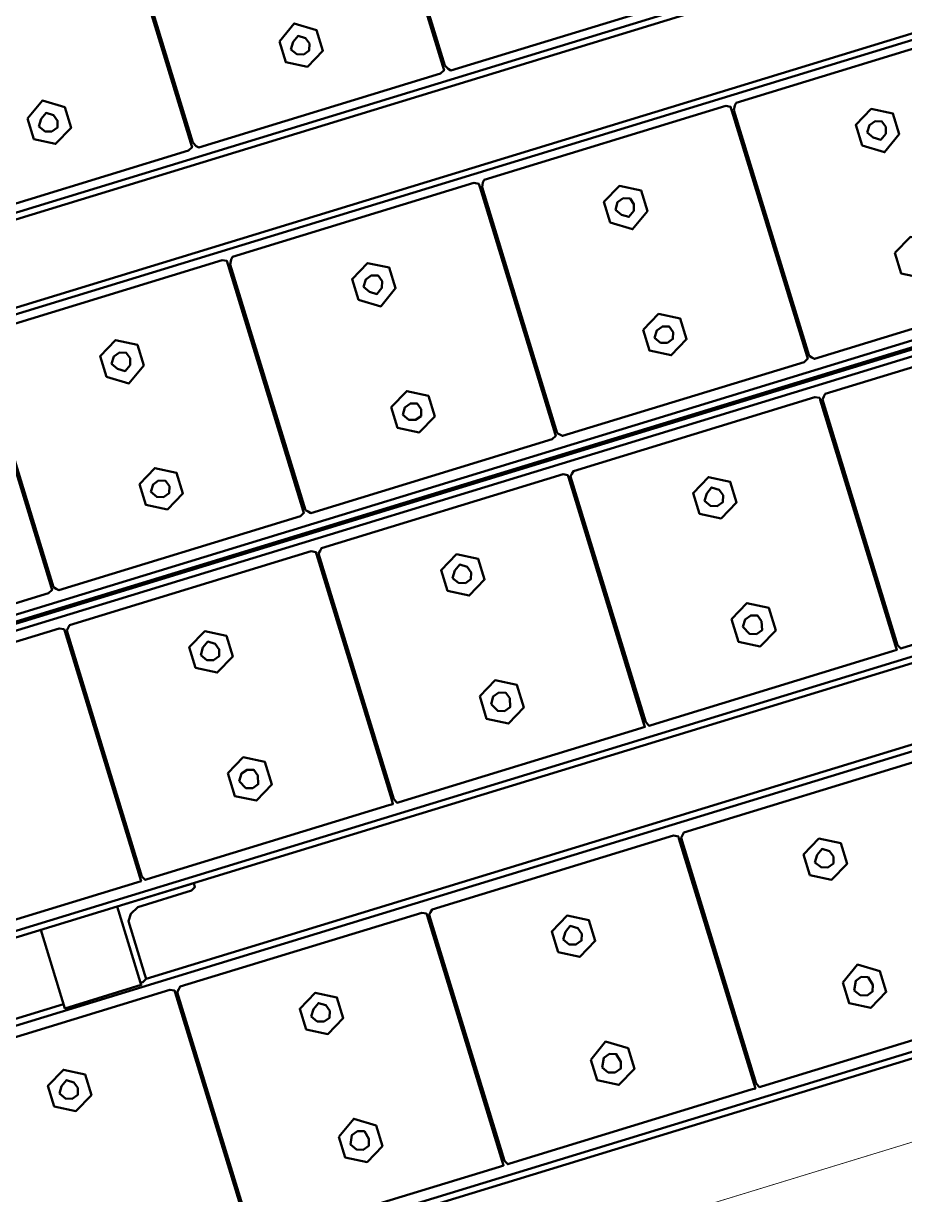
# Model space of a CAD drawing. Header units: inches. Extents: x 543393 to 2689207, y 1841861 to 9121372.
# Drawn here: x 547520.089 to 547520.641, y 1841967.394 to 1841968.128 of the extents above; entities that cross this region are included whole.
import ezdxf

# ---------------------------------------------------------------- set-up
doc = ezdxf.new("R2010")
doc.units = ezdxf.units.IN
doc.header["$MEASUREMENT"] = 0
doc.layers.add('Kich thuoc', color=8, linetype='Continuous', lineweight=18)

# ---------------------------------------------------------------- blocks, each defined once
blk = doc.blocks.new('Dan AC 220')
at = {"lineweight": 50}
for points in [[(103.23, 622.12), (28.83, 622.12), (28.83, 626.17), (28.83, 661.34), (28.83, 668.11), (3787.96, 668.11), (3787.96, 672.17), (3787.96, 958.94), (3737.91, 958.94), (3737.91, 672.17)], [(78.88, 904.83), (3737.91, 904.83)], [(128.93, 908.89), (3687.86, 908.89)], [(1589.84, 883.19), (1588.48, 883.19)], [(1589.84, 881.83), (1588.48, 881.83)], [(1754.87, 883.19), (1753.51, 883.19)], [(1754.87, 881.83), (1753.51, 881.83)], [(1589.84, 879.13), (1588.48, 879.13)], [(1589.84, 877.78), (1588.48, 877.78)], [(1754.87, 879.13), (1753.51, 879.13)], [(1754.87, 877.78), (1753.51, 877.78)], [(1589.84, 871.01), (1588.48, 871.01)], [(1589.84, 869.66), (1588.48, 869.66), (1589.84, 869.66)], [(1589.84, 865.6), (1588.48, 865.6)], [(1754.87, 871.01), (1753.51, 871.01)], [(1754.87, 869.66), (1753.51, 869.66), (1754.87, 869.66)], [(1754.87, 865.6), (1753.51, 865.6)], [(1919.89, 865.6), (1918.54, 865.6)], [(1589.84, 861.54), (1588.48, 861.54)], [(1589.84, 861.54), (1588.48, 861.54), (1589.84, 861.54)], [(1754.87, 861.54), (1753.51, 861.54)], [(1754.87, 861.54), (1753.51, 861.54), (1754.87, 861.54)], [(1919.89, 861.54), (1918.54, 861.54)], [(1919.89, 861.54), (1918.54, 861.54), (1919.89, 861.54)], [(1589.84, 857.48), (1588.48, 857.48)], [(1754.87, 857.48), (1753.51, 857.48)], [(1919.89, 857.48), (1918.54, 857.48)], [(1589.84, 850.72), (1588.48, 850.72)], [(1589.84, 849.37), (1588.48, 849.37)], [(1754.87, 850.72), (1753.51, 850.72)], [(1754.87, 849.37), (1753.51, 849.37)], [(1919.89, 850.72), (1918.54, 850.72)], [(1919.89, 849.37), (1918.54, 849.37)], [(1589.84, 841.25), (1588.48, 841.25)], [(1754.87, 841.25), (1753.51, 841.25)], [(1919.89, 841.25), (1918.54, 841.25)], [(1589.84, 835.84), (1588.48, 835.84)], [(1589.84, 831.78), (1588.48, 831.78)], [(1589.84, 830.43), (1588.48, 830.43)], [(1589.84, 829.08), (1588.48, 829.08)], [(1754.87, 835.84), (1753.51, 835.84)], [(1754.87, 831.78), (1753.51, 831.78)], [(1754.87, 830.43), (1753.51, 830.43)], [(1754.87, 829.08), (1753.51, 829.08)], [(1919.89, 835.84), (1918.54, 835.84)], [(1919.89, 831.78), (1918.54, 831.78)], [(1919.89, 830.43), (1918.54, 830.43)], [(1919.89, 829.08), (1918.54, 829.08)], [(1589.84, 827.73), (1588.48, 827.73)], [(1589.84, 825.02), (1588.48, 825.02)], [(1589.84, 823.67), (1588.48, 823.67), (1589.84, 823.67)], [(1754.87, 827.73), (1753.51, 827.73)], [(1754.87, 825.02), (1753.51, 825.02)], [(1754.87, 823.67), (1753.51, 823.67), (1754.87, 823.67)], [(1919.89, 827.73), (1918.54, 827.73)], [(1919.89, 825.02), (1918.54, 825.02)], [(1919.89, 823.67), (1918.54, 823.67), (1919.89, 823.67)], [(1589.84, 818.26), (1588.48, 818.26)], [(1589.84, 816.9), (1588.48, 816.9), (1589.84, 816.9)], [(1754.87, 818.26), (1753.51, 818.26)], [(1754.87, 816.9), (1753.51, 816.9), (1754.87, 816.9)], [(1919.89, 818.26), (1918.54, 818.26)], [(1919.89, 816.9), (1918.54, 816.9), (1919.89, 816.9)], [(1589.84, 812.85), (1588.48, 812.85)], [(1589.84, 811.49), (1588.48, 811.49)], [(1589.84, 810.14), (1588.48, 810.14)], [(1754.87, 812.85), (1753.51, 812.85)], [(1754.87, 811.49), (1753.51, 811.49)], [(1754.87, 810.14), (1753.51, 810.14)], [(1919.89, 812.85), (1918.54, 812.85)], [(1919.89, 811.49), (1918.54, 811.49)], [(1919.89, 810.14), (1918.54, 810.14)], [(1589.84, 800.67), (1588.48, 800.67)], [(1754.87, 800.67), (1753.51, 800.67)], [(1919.89, 800.67), (1918.54, 800.67)], [(1589.84, 799.32), (1588.48, 799.32)], [(1589.84, 797.97), (1588.48, 797.97)], [(1754.87, 799.32), (1753.51, 799.32)], [(1754.87, 797.97), (1753.51, 797.97)], [(1919.89, 799.32), (1918.54, 799.32)], [(1919.89, 797.97), (1918.54, 797.97)], [(1589.84, 789.85), (1588.48, 789.85), (1589.84, 789.85)], [(1589.84, 788.5), (1588.48, 788.5)], [(1754.87, 789.85), (1753.51, 789.85), (1754.87, 789.85)], [(1754.87, 788.5), (1753.51, 788.5)], [(1919.89, 789.85), (1918.54, 789.85), (1919.89, 789.85)], [(1919.89, 788.5), (1918.54, 788.5)], [(1589.84, 770.91), (1588.48, 770.91)], [(1754.87, 770.91), (1753.51, 770.91)], [(1919.89, 770.91), (1918.54, 770.91)], [(3737.91, 724.92), (78.88, 724.92)], [(1934.77, 720.86), (1087.99, 720.86)], [(1988.88, 672.17), (1988.88, 723.57), (1938.83, 723.57), (1938.83, 722.22)], [(2835.67, 720.86), (1988.88, 720.86)], [(3787.96, 672.17), (28.83, 672.17)], [(1424.81, 646.46), (1423.46, 646.46)], [(1589.84, 646.46), (1588.48, 646.46)], [(1754.87, 646.46), (1753.51, 646.46)], [(1919.89, 646.46), (1918.54, 646.46)], [(1424.81, 645.11), (1423.46, 645.11)], [(1424.81, 641.05), (1423.46, 641.05)], [(1424.81, 639.7), (1423.46, 639.7)], [(1424.81, 639.7), (1423.46, 639.7), (1424.81, 639.7)], [(1589.84, 645.11), (1588.48, 645.11)], [(1589.84, 641.05), (1588.48, 641.05)], [(1589.84, 639.7), (1588.48, 639.7)], [(1589.84, 639.7), (1588.48, 639.7), (1589.84, 639.7)], [(1754.87, 645.11), (1753.51, 645.11)], [(1754.87, 641.05), (1753.51, 641.05)], [(1754.87, 639.7), (1753.51, 639.7)], [(1754.87, 639.7), (1753.51, 639.7), (1754.87, 639.7)], [(1919.89, 645.11), (1918.54, 645.11)], [(1919.89, 641.05), (1918.54, 641.05)], [(1919.89, 639.7), (1918.54, 639.7)], [(1919.89, 639.7), (1918.54, 639.7), (1919.89, 639.7)], [(1424.81, 634.29), (1423.46, 634.29)], [(1424.81, 632.94), (1423.46, 632.94), (1424.81, 632.94)], [(1589.84, 634.29), (1588.48, 634.29)], [(1589.84, 632.94), (1588.48, 632.94), (1589.84, 632.94)], [(1754.87, 634.29), (1753.51, 634.29)], [(1754.87, 632.94), (1753.51, 632.94), (1754.87, 632.94)], [(1919.89, 634.29), (1918.54, 634.29)], [(1919.89, 632.94), (1918.54, 632.94), (1919.89, 632.94)], [(1424.81, 628.88), (1423.46, 628.88)], [(1424.81, 624.82), (1423.46, 624.82)], [(1424.81, 624.82), (1423.46, 624.82), (1424.81, 624.82)], [(1589.84, 628.88), (1588.48, 628.88)], [(1589.84, 624.82), (1588.48, 624.82)], [(1589.84, 624.82), (1588.48, 624.82), (1589.84, 624.82)], [(1754.87, 628.88), (1753.51, 628.88)], [(1754.87, 624.82), (1753.51, 624.82)], [(1754.87, 624.82), (1753.51, 624.82), (1754.87, 624.82)], [(1919.89, 628.88), (1918.54, 628.88)], [(1919.89, 624.82), (1918.54, 624.82)], [(1919.89, 624.82), (1918.54, 624.82), (1919.89, 624.82)], [(1424.81, 619.41), (1423.46, 619.41)], [(1424.81, 619.41), (1423.46, 619.41), (1424.81, 619.41)], [(1589.84, 619.41), (1588.48, 619.41)], [(1589.84, 619.41), (1588.48, 619.41), (1589.84, 619.41)], [(1754.87, 619.41), (1753.51, 619.41)], [(1754.87, 619.41), (1753.51, 619.41), (1754.87, 619.41)], [(1919.89, 619.41), (1918.54, 619.41)], [(1919.89, 619.41), (1918.54, 619.41), (1919.89, 619.41)], [(1424.81, 614), (1423.46, 614)], [(1424.81, 612.65), (1423.46, 612.65)], [(1589.84, 614), (1588.48, 614)], [(1589.84, 612.65), (1588.48, 612.65)], [(1754.87, 614), (1753.51, 614)], [(1754.87, 612.65), (1753.51, 612.65)], [(1919.89, 614), (1918.54, 614)], [(1919.89, 612.65), (1918.54, 612.65)], [(1424.81, 603.18), (1423.46, 603.18)], [(1589.84, 603.18), (1588.48, 603.18)], [(1754.87, 603.18), (1753.51, 603.18)], [(1919.89, 603.18), (1918.54, 603.18)], [(1424.81, 599.12), (1423.46, 599.12)], [(1424.81, 595.06), (1423.46, 595.06)], [(1589.84, 599.12), (1588.48, 599.12)], [(1589.84, 595.06), (1588.48, 595.06)], [(1754.87, 599.12), (1753.51, 599.12)], [(1754.87, 595.06), (1753.51, 595.06)], [(1919.89, 599.12), (1918.54, 599.12)], [(1919.89, 595.06), (1918.54, 595.06)], [(1424.81, 593.71), (1423.46, 593.71)], [(1424.81, 592.36), (1423.46, 592.36)], [(1424.81, 591), (1423.46, 591)], [(1424.81, 588.3), (1423.46, 588.3)], [(1424.81, 586.95), (1423.46, 586.95)], [(1589.84, 593.71), (1588.48, 593.71)], [(1589.84, 592.36), (1588.48, 592.36)], [(1589.84, 591), (1588.48, 591)], [(1589.84, 588.3), (1588.48, 588.3)], [(1589.84, 586.95), (1588.48, 586.95)], [(1754.87, 593.71), (1753.51, 593.71)], [(1754.87, 592.36), (1753.51, 592.36)], [(1754.87, 591), (1753.51, 591)], [(1754.87, 588.3), (1753.51, 588.3)], [(1754.87, 586.95), (1753.51, 586.95)], [(1919.89, 593.71), (1918.54, 593.71)], [(1919.89, 592.36), (1918.54, 592.36)], [(1919.89, 591), (1918.54, 591)], [(1919.89, 588.3), (1918.54, 588.3)], [(1919.89, 586.95), (1918.54, 586.95)], [(1424.81, 585.59), (1423.46, 585.59)], [(1424.81, 581.54), (1423.46, 581.54)], [(1424.81, 580.18), (1423.46, 580.18), (1424.81, 580.18)], [(1589.84, 585.59), (1588.48, 585.59)], [(1589.84, 581.54), (1588.48, 581.54)], [(1589.84, 580.18), (1588.48, 580.18), (1589.84, 580.18)], [(1754.87, 585.59), (1753.51, 585.59)], [(1754.87, 581.54), (1753.51, 581.54)], [(1754.87, 580.18), (1753.51, 580.18), (1754.87, 580.18)], [(1919.89, 585.59), (1918.54, 585.59)], [(1919.89, 581.54), (1918.54, 581.54)], [(1919.89, 580.18), (1918.54, 580.18), (1919.89, 580.18)], [(1424.81, 576.12), (1423.46, 576.12)], [(1424.81, 574.77), (1423.46, 574.77)], [(1424.81, 573.42), (1423.46, 573.42)], [(1589.84, 576.12), (1588.48, 576.12)], [(1589.84, 574.77), (1588.48, 574.77)], [(1589.84, 573.42), (1588.48, 573.42)], [(1754.87, 576.12), (1753.51, 576.12)], [(1754.87, 574.77), (1753.51, 574.77)], [(1754.87, 573.42), (1753.51, 573.42)], [(1919.89, 576.12), (1918.54, 576.12)], [(1919.89, 574.77), (1918.54, 574.77)], [(1919.89, 573.42), (1918.54, 573.42)], [(1424.81, 563.95), (1423.46, 563.95)], [(1424.81, 562.6), (1423.46, 562.6)], [(1424.81, 561.25), (1423.46, 561.25)], [(1589.84, 563.95), (1588.48, 563.95)], [(1589.84, 562.6), (1588.48, 562.6)], [(1589.84, 561.25), (1588.48, 561.25)], [(1754.87, 563.95), (1753.51, 563.95)], [(1754.87, 562.6), (1753.51, 562.6)], [(1754.87, 561.25), (1753.51, 561.25)], [(1919.89, 563.95), (1918.54, 563.95)], [(1919.89, 562.6), (1918.54, 562.6)], [(1919.89, 561.25), (1918.54, 561.25)], [(1424.81, 553.13), (1423.46, 553.13), (1424.81, 553.13)], [(1424.81, 551.78), (1423.46, 551.78)], [(1589.84, 553.13), (1588.48, 553.13), (1589.84, 553.13)], [(1589.84, 551.78), (1588.48, 551.78)], [(1754.87, 553.13), (1753.51, 553.13), (1754.87, 553.13)], [(1754.87, 551.78), (1753.51, 551.78)], [(1919.89, 553.13), (1918.54, 553.13), (1919.89, 553.13)], [(1919.89, 551.78), (1918.54, 551.78)], [(3787.96, 488.2), (3787.96, 485.49), (3787.96, 484.14), (28.83, 484.14), (28.83, 485.49), (28.83, 488.2), (3787.96, 488.2), (3787.96, 494.96), (3787.96, 530.13), (3787.96, 534.19), (3732.5, 534.19)], [(1424.81, 534.19), (1423.46, 534.19)], [(1589.84, 534.19), (1588.48, 534.19)], [(1754.87, 534.19), (1753.51, 534.19)], [(1919.89, 534.19), (1918.54, 534.19)], [(1938.83, 482.79), (1938.83, 484.14)], [(28.83, 478.73), (28.83, 481.44), (28.83, 482.79), (3787.96, 482.79), (3787.96, 481.44), (3787.96, 478.73), (28.83, 478.73), (28.83, 471.97), (28.83, 435.44), (28.83, 432.74), (103.23, 432.74)], [(1424.81, 455.74), (1423.46, 455.74)], [(1589.84, 455.74), (1588.48, 455.74)], [(1754.87, 455.74), (1753.51, 455.74)], [(1919.89, 455.74), (1918.54, 455.74)], [(1424.81, 454.38), (1423.46, 454.38)], [(1424.81, 451.68), (1423.46, 451.68)], [(1424.81, 450.32), (1423.46, 450.32), (1424.81, 450.32)], [(1424.81, 448.97), (1423.46, 448.97)], [(1589.84, 454.38), (1588.48, 454.38)], [(1589.84, 451.68), (1588.48, 451.68)], [(1589.84, 450.32), (1588.48, 450.32), (1589.84, 450.32)], [(1589.84, 448.97), (1588.48, 448.97)], [(1754.87, 454.38), (1753.51, 454.38)], [(1754.87, 451.68), (1753.51, 451.68)], [(1754.87, 450.32), (1753.51, 450.32), (1754.87, 450.32)], [(1754.87, 448.97), (1753.51, 448.97)], [(1919.89, 454.38), (1918.54, 454.38)], [(1919.89, 451.68), (1918.54, 451.68)], [(1919.89, 450.32), (1918.54, 450.32), (1919.89, 450.32)], [(1919.89, 448.97), (1918.54, 448.97)], [(1424.81, 444.91), (1423.46, 444.91)], [(1424.81, 443.56), (1423.46, 443.56)], [(1424.81, 442.21), (1423.46, 442.21)], [(1589.84, 444.91), (1588.48, 444.91)], [(1589.84, 443.56), (1588.48, 443.56)], [(1589.84, 442.21), (1588.48, 442.21)], [(1754.87, 444.91), (1753.51, 444.91)], [(1754.87, 443.56), (1753.51, 443.56)], [(1754.87, 442.21), (1753.51, 442.21)], [(1919.89, 444.91), (1918.54, 444.91)], [(1919.89, 443.56), (1918.54, 443.56)], [(1919.89, 442.21), (1918.54, 442.21)], [(1424.81, 438.15), (1423.46, 438.15)], [(1424.81, 434.09), (1423.46, 434.09)], [(1424.81, 434.09), (1423.46, 434.09), (1424.81, 434.09)], [(1589.84, 438.15), (1588.48, 438.15)], [(1589.84, 434.09), (1588.48, 434.09)], [(1589.84, 434.09), (1588.48, 434.09), (1589.84, 434.09)], [(1754.87, 438.15), (1753.51, 438.15)], [(1754.87, 434.09), (1753.51, 434.09)], [(1754.87, 434.09), (1753.51, 434.09), (1754.87, 434.09)], [(1919.89, 438.15), (1918.54, 438.15)], [(1919.89, 434.09), (1918.54, 434.09)], [(1919.89, 434.09), (1918.54, 434.09), (1919.89, 434.09)], [(1424.81, 430.03), (1423.46, 430.03), (1424.81, 430.03)], [(1424.81, 428.68), (1423.46, 428.68)], [(1589.84, 430.03), (1588.48, 430.03), (1589.84, 430.03)], [(1589.84, 428.68), (1588.48, 428.68)], [(1754.87, 430.03), (1753.51, 430.03), (1754.87, 430.03)], [(1754.87, 428.68), (1753.51, 428.68)], [(1919.89, 430.03), (1918.54, 430.03), (1919.89, 430.03)], [(1919.89, 428.68), (1918.54, 428.68)], [(1424.81, 417.86), (1423.46, 417.86)], [(1424.81, 416.51), (1423.46, 416.51)], [(1424.81, 413.8), (1423.46, 413.8)], [(1589.84, 417.86), (1588.48, 417.86)], [(1589.84, 416.51), (1588.48, 416.51)], [(1589.84, 413.8), (1588.48, 413.8)], [(1754.87, 417.86), (1753.51, 417.86)], [(1754.87, 416.51), (1753.51, 416.51)], [(1754.87, 413.8), (1753.51, 413.8)], [(1919.89, 417.86), (1918.54, 417.86)], [(1919.89, 416.51), (1918.54, 416.51)], [(1919.89, 413.8), (1918.54, 413.8)], [(1424.81, 409.74), (1423.46, 409.74)], [(1424.81, 404.33), (1423.46, 404.33)], [(1589.84, 409.74), (1588.48, 409.74)], [(1589.84, 404.33), (1588.48, 404.33)], [(1754.87, 409.74), (1753.51, 409.74)], [(1754.87, 404.33), (1753.51, 404.33)], [(1919.89, 409.74), (1918.54, 409.74)], [(1424.81, 401.63), (1423.46, 401.63)], [(1424.81, 397.57), (1423.46, 397.57)], [(1424.81, 396.22), (1423.46, 396.22), (1424.81, 396.22)], [(1589.84, 401.63), (1588.48, 401.63)], [(1589.84, 397.57), (1588.48, 397.57)], [(1589.84, 396.22), (1588.48, 396.22), (1589.84, 396.22)], [(1754.87, 401.63), (1753.51, 401.63)], [(1754.87, 397.57), (1753.51, 397.57)], [(1754.87, 396.22), (1753.51, 396.22), (1754.87, 396.22)], [(1424.81, 392.16), (1423.46, 392.16)], [(1424.81, 390.81), (1423.46, 390.81)], [(1424.81, 389.45), (1423.46, 389.45)], [(1589.84, 392.16), (1588.48, 392.16)], [(1589.84, 390.81), (1588.48, 390.81)], [(1589.84, 389.45), (1588.48, 389.45)], [(1754.87, 392.16), (1753.51, 392.16)], [(1754.87, 390.81), (1753.51, 390.81)], [(1754.87, 389.45), (1753.51, 389.45)], [(1424.81, 385.4), (1423.46, 385.4)], [(1424.81, 384.04), (1423.46, 384.04), (1424.81, 384.04)], [(1589.84, 385.4), (1588.48, 385.4)], [(1589.84, 384.04), (1588.48, 384.04), (1589.84, 384.04)], [(1754.87, 385.4), (1753.51, 385.4)], [(1754.87, 384.04), (1753.51, 384.04), (1754.87, 384.04)], [(1424.81, 379.98), (1423.46, 379.98)], [(1424.81, 378.63), (1423.46, 378.63)], [(1589.84, 379.98), (1588.48, 379.98)], [(1589.84, 378.63), (1588.48, 378.63)], [(1754.87, 379.98), (1753.51, 379.98)], [(1754.87, 378.63), (1753.51, 378.63)], [(1424.81, 373.22), (1423.46, 373.22)], [(1424.81, 371.87), (1423.46, 371.87), (1424.81, 371.87)], [(1424.81, 367.81), (1423.46, 367.81)], [(1589.84, 373.22), (1588.48, 373.22)], [(1589.84, 371.87), (1588.48, 371.87), (1589.84, 371.87)], [(1589.84, 367.81), (1588.48, 367.81)], [(1754.87, 373.22), (1753.51, 373.22)], [(1754.87, 371.87), (1753.51, 371.87), (1754.87, 371.87)], [(1754.87, 367.81), (1753.51, 367.81)], [(1424.81, 366.46), (1423.46, 366.46)], [(1424.81, 362.4), (1423.46, 362.4), (1424.81, 362.4)], [(1424.81, 361.05), (1423.46, 361.05)], [(1589.84, 366.46), (1588.48, 366.46)], [(1589.84, 362.4), (1588.48, 362.4), (1589.84, 362.4)], [(1589.84, 361.05), (1588.48, 361.05)], [(1754.87, 366.46), (1753.51, 366.46)], [(1754.87, 362.4), (1753.51, 362.4), (1754.87, 362.4)], [(1754.87, 361.05), (1753.51, 361.05)], [(3732.5, 344.81), (3787.96, 344.81), (3787.96, 340.76), (3787.96, 305.59), (3787.96, 298.82), (28.83, 298.82), (28.83, 294.77), (28.83, 3.94), (78.88, 3.94), (78.88, 294.77)], [(1424.81, 344.81), (1423.46, 344.81)], [(1589.84, 344.81), (1588.48, 344.81)], [(1754.87, 344.81), (1753.51, 344.81)], [(28.83, 294.77), (3787.96, 294.77)], [(78.88, 242.01), (3737.91, 242.01)], [(78.88, 237.95), (3737.91, 237.95)], [(1589.84, 216.31), (1588.48, 216.31)], [(1589.84, 214.96), (1588.48, 214.96)], [(1754.87, 216.31), (1753.51, 216.31)], [(1754.87, 214.96), (1753.51, 214.96)], [(1589.84, 212.25), (1588.48, 212.25)], [(1589.84, 210.9), (1588.48, 210.9)], [(1754.87, 212.25), (1753.51, 212.25)], [(1754.87, 210.9), (1753.51, 210.9)], [(1589.84, 204.13), (1588.48, 204.13)], [(1589.84, 202.78), (1588.48, 202.78), (1589.84, 202.78)], [(1754.87, 204.13), (1753.51, 204.13)], [(1754.87, 202.78), (1753.51, 202.78), (1754.87, 202.78)], [(1754.87, 198.72), (1753.51, 198.72)], [(1754.87, 194.67), (1753.51, 194.67)], [(1754.87, 194.67), (1753.51, 194.67), (1754.87, 194.67)], [(1754.87, 190.61), (1753.51, 190.61), (1754.87, 190.61)], [(1754.87, 189.26), (1753.51, 189.26)], [(1754.87, 183.84), (1753.51, 183.84)], [(1754.87, 182.49), (1753.51, 182.49)], [(1754.87, 174.38), (1753.51, 174.38)], [(1754.87, 168.96), (1753.51, 168.96)], [(1754.87, 164.91), (1753.51, 164.91)], [(1754.87, 163.55), (1753.51, 163.55)], [(1754.87, 162.2), (1753.51, 162.2), (1754.87, 162.2)], [(1754.87, 158.14), (1753.51, 158.14)], [(1754.87, 156.79), (1753.51, 156.79), (1754.87, 156.79)], [(1754.87, 152.73), (1753.51, 152.73)]]:
    blk.add_lwpolyline(points, dxfattribs=at)
for points in [[(28.83, 958.94), (3787.96, 958.94), (3787.96, 3.94), (28.83, 3.94)], [(28.83, 3.94), (3788.83, 3.94), (3788.83, 958.94), (28.83, 958.94)]]:
    blk.add_lwpolyline(points, close=True)
for points in [[(1588.48, 895.36), (1587.13, 898.07), (1585.78, 898.07), (1427.51, 898.07), (1424.81, 898.07), (1424.81, 895.36), (1424.81, 734.39), (1424.81, 733.04), (1427.51, 731.68), (1585.78, 731.68), (1587.13, 733.04), (1588.48, 734.39)], [(1753.51, 895.36), (1752.16, 898.07), (1750.81, 898.07), (1592.54, 898.07), (1589.84, 898.07), (1589.84, 895.36), (1589.84, 734.39), (1589.84, 733.04), (1592.54, 731.68), (1750.81, 731.68), (1752.16, 733.04), (1753.51, 734.39)], [(1918.54, 895.36), (1917.19, 898.07), (1915.84, 898.07), (1757.57, 898.07), (1754.87, 898.07), (1754.87, 895.36), (1754.87, 734.39), (1754.87, 733.04), (1757.57, 731.68), (1915.84, 731.68), (1917.19, 733.04), (1918.54, 734.39)], [(2083.57, 895.36), (2082.22, 898.07), (2080.86, 898.07), (1922.6, 898.07), (1919.89, 898.07), (1919.89, 895.36), (1919.89, 734.39), (1919.89, 733.04), (1922.6, 731.68), (2080.86, 731.68), (2082.22, 733.04), (2083.57, 734.39)], [(1588.48, 876.42), (1589.84, 876.42)], [(1753.51, 876.42), (1754.87, 876.42)], [(1518.14, 850.72), (1518.14, 864.25), (1505.97, 871.01), (1493.8, 864.25), (1493.8, 850.72), (1505.97, 842.61)], [(1683.17, 850.72), (1683.17, 864.25), (1671, 871.01), (1658.82, 864.25), (1658.82, 850.72), (1671, 842.61)], [(1848.2, 850.72), (1848.2, 864.25), (1836.03, 871.01), (1823.85, 864.25), (1823.85, 850.72), (1836.03, 842.61)], [(1512.73, 857.48), (1510.03, 861.54), (1505.97, 862.9), (1501.91, 861.54), (1500.56, 857.48), (1501.91, 852.07), (1505.97, 850.72), (1510.03, 852.07)], [(1677.76, 857.48), (1675.06, 861.54), (1671, 862.9), (1666.94, 861.54), (1665.59, 857.48), (1666.94, 852.07), (1671, 850.72), (1675.06, 852.07)], [(1842.79, 857.48), (1840.09, 861.54), (1836.03, 862.9), (1831.97, 861.54), (1830.62, 857.48), (1831.97, 852.07), (1836.03, 850.72), (1840.09, 852.07)], [(1588.48, 856.13), (1589.84, 856.13)], [(1753.51, 856.13), (1754.87, 856.13)], [(1918.54, 856.13), (1919.89, 856.13)], [(1588.48, 843.96), (1589.84, 843.96)], [(1753.51, 843.96), (1754.87, 843.96)], [(1918.54, 843.96), (1919.89, 843.96)], [(1588.48, 806.08), (1589.84, 806.08)], [(1753.51, 806.08), (1754.87, 806.08)], [(1918.54, 806.08), (1919.89, 806.08)], [(1588.48, 793.91), (1589.84, 793.91)], [(1753.51, 793.91), (1754.87, 793.91)], [(1918.54, 793.91), (1919.89, 793.91)], [(1518.14, 780.38), (1518.14, 766.85), (1505.97, 760.09), (1493.8, 766.85), (1493.8, 780.38), (1505.97, 787.14)], [(1683.17, 780.38), (1683.17, 766.85), (1671, 760.09), (1658.82, 766.85), (1658.82, 780.38), (1671, 787.14)], [(1848.2, 780.38), (1848.2, 766.85), (1836.03, 760.09), (1823.85, 766.85), (1823.85, 780.38), (1836.03, 787.14)], [(2013.23, 780.38), (2013.23, 766.85), (2001.06, 760.09), (1988.88, 766.85), (1988.88, 780.38), (2001.06, 787.14)], [(1512.73, 773.62), (1510.03, 777.68), (1505.97, 779.03), (1501.91, 777.68), (1500.56, 773.62), (1501.91, 769.56), (1505.97, 766.85), (1510.03, 769.56)], [(1677.76, 773.62), (1675.06, 777.68), (1671, 779.03), (1666.94, 777.68), (1665.59, 773.62), (1666.94, 769.56), (1671, 766.85), (1675.06, 769.56)], [(1842.79, 773.62), (1840.09, 777.68), (1836.03, 779.03), (1831.97, 777.68), (1830.62, 773.62), (1831.97, 769.56), (1836.03, 766.85), (1840.09, 769.56)], [(2007.82, 773.62), (2005.11, 777.68), (2001.06, 779.03), (1997, 777.68), (1995.64, 773.62), (1997, 769.56), (2001.06, 766.85), (2005.11, 769.56)], [(1934.77, 718.16), (1934.77, 720.86), (1937.48, 722.22), (1938.83, 722.22), (1938.83, 672.17), (1888.78, 672.17), (1888.78, 674.87), (1891.49, 676.22), (1926.66, 676.22), (1932.07, 678.93), (1934.77, 682.99)], [(1423.46, 658.64), (1422.1, 661.34), (1420.75, 661.34), (1262.49, 661.34), (1259.78, 661.34), (1259.78, 658.64), (1259.78, 497.67), (1259.78, 496.32), (1262.49, 494.96), (1420.75, 494.96), (1422.1, 496.32), (1423.46, 497.67)], [(1588.48, 658.64), (1587.13, 661.34), (1585.78, 661.34), (1427.51, 661.34), (1424.81, 661.34), (1424.81, 658.64), (1424.81, 497.67), (1424.81, 496.32), (1427.51, 494.96), (1585.78, 494.96), (1587.13, 496.32), (1588.48, 497.67)], [(1753.51, 658.64), (1752.16, 661.34), (1750.81, 661.34), (1592.54, 661.34), (1589.84, 661.34), (1589.84, 658.64), (1589.84, 497.67), (1589.84, 496.32), (1592.54, 494.96), (1750.81, 494.96), (1752.16, 496.32), (1753.51, 497.67)], [(1918.54, 658.64), (1917.19, 661.34), (1915.84, 661.34), (1757.57, 661.34), (1754.87, 661.34), (1754.87, 658.64), (1754.87, 497.67), (1754.87, 496.32), (1757.57, 494.96), (1915.84, 494.96), (1917.19, 496.32), (1918.54, 497.67)], [(2083.57, 658.64), (2082.22, 661.34), (2080.86, 661.34), (1922.6, 661.34), (1919.89, 661.34), (1919.89, 658.64), (1919.89, 497.67), (1919.89, 496.32), (1922.6, 494.96), (2080.86, 494.96), (2082.22, 496.32), (2083.57, 497.67)], [(1518.14, 612.65), (1518.14, 627.53), (1505.97, 634.29), (1493.8, 627.53), (1493.8, 612.65), (1505.97, 605.88)], [(1683.17, 612.65), (1683.17, 627.53), (1671, 634.29), (1658.82, 627.53), (1658.82, 612.65), (1671, 605.88)], [(1848.2, 612.65), (1848.2, 627.53), (1836.03, 634.29), (1823.85, 627.53), (1823.85, 612.65), (1836.03, 605.88)], [(1512.73, 619.41), (1510.03, 624.82), (1505.97, 626.17), (1501.91, 624.82), (1500.56, 619.41), (1501.91, 615.35), (1505.97, 614), (1510.03, 615.35)], [(1677.76, 619.41), (1675.06, 624.82), (1671, 626.17), (1666.94, 624.82), (1665.59, 619.41), (1666.94, 615.35), (1671, 614), (1675.06, 615.35)], [(1842.79, 619.41), (1840.09, 624.82), (1836.03, 626.17), (1831.97, 624.82), (1830.62, 619.41), (1831.97, 615.35), (1836.03, 614), (1840.09, 615.35)], [(1423.46, 607.24), (1424.81, 607.24)], [(1588.48, 607.24), (1589.84, 607.24)], [(1753.51, 607.24), (1754.87, 607.24)], [(1918.54, 607.24), (1919.89, 607.24)], [(1423.46, 569.36), (1424.81, 569.36)], [(1588.48, 569.36), (1589.84, 569.36)], [(1753.51, 569.36), (1754.87, 569.36)], [(1918.54, 569.36), (1919.89, 569.36)], [(1423.46, 557.19), (1424.81, 557.19)], [(1518.14, 543.66), (1518.14, 530.13), (1505.97, 523.37), (1493.8, 530.13), (1493.8, 543.66), (1505.97, 550.42)], [(1588.48, 557.19), (1589.84, 557.19)], [(1683.17, 543.66), (1683.17, 530.13), (1671, 523.37), (1658.82, 530.13), (1658.82, 543.66), (1671, 550.42)], [(1753.51, 557.19), (1754.87, 557.19)], [(1848.2, 543.66), (1848.2, 530.13), (1836.03, 523.37), (1823.85, 530.13), (1823.85, 543.66), (1836.03, 550.42)], [(1918.54, 557.19), (1919.89, 557.19)], [(1512.73, 536.9), (1510.03, 540.95), (1505.97, 542.31), (1501.91, 540.95), (1500.56, 536.9), (1501.91, 532.84), (1505.97, 530.13), (1510.03, 532.84)], [(1677.76, 536.9), (1675.06, 540.95), (1671, 542.31), (1666.94, 540.95), (1665.59, 536.9), (1666.94, 532.84), (1671, 530.13), (1675.06, 532.84)], [(1842.79, 536.9), (1840.09, 540.95), (1836.03, 542.31), (1831.97, 540.95), (1830.62, 536.9), (1831.97, 532.84), (1836.03, 530.13), (1840.09, 532.84)], [(1423.46, 469.26), (1422.1, 470.61), (1420.75, 471.97), (1262.49, 471.97), (1259.78, 470.61), (1259.78, 469.26), (1259.78, 308.29), (1259.78, 305.59), (1262.49, 304.23), (1420.75, 304.23), (1422.1, 305.59), (1423.46, 308.29)], [(1588.48, 469.26), (1587.13, 470.61), (1585.78, 471.97), (1427.51, 471.97), (1424.81, 470.61), (1424.81, 469.26), (1424.81, 308.29), (1424.81, 305.59), (1427.51, 304.23), (1585.78, 304.23), (1587.13, 305.59), (1588.48, 308.29)], [(1753.51, 469.26), (1752.16, 470.61), (1750.81, 471.97), (1592.54, 471.97), (1589.84, 470.61), (1589.84, 469.26), (1589.84, 308.29), (1589.84, 305.59), (1592.54, 304.23), (1750.81, 304.23), (1752.16, 305.59), (1753.51, 308.29)], [(1918.54, 469.26), (1917.19, 470.61), (1915.84, 471.97), (1757.57, 471.97), (1754.87, 470.61), (1754.87, 469.26), (1754.87, 308.29), (1754.87, 305.59), (1757.57, 304.23), (1915.84, 304.23), (1917.19, 305.59), (1918.54, 308.29)], [(2083.57, 469.26), (2082.22, 470.61), (2080.86, 471.97), (1922.6, 471.97), (1919.89, 470.61), (1919.89, 469.26), (1919.89, 308.29), (1919.89, 305.59), (1922.6, 304.23), (2080.86, 304.23), (2082.22, 305.59), (2083.57, 308.29)], [(1353.12, 423.27), (1353.12, 436.8), (1340.94, 443.56), (1328.77, 436.8), (1328.77, 423.27), (1340.94, 416.51)], [(1518.14, 423.27), (1518.14, 436.8), (1505.97, 443.56), (1493.8, 436.8), (1493.8, 423.27), (1505.97, 416.51)], [(1683.17, 423.27), (1683.17, 436.8), (1671, 443.56), (1658.82, 436.8), (1658.82, 423.27), (1671, 416.51)], [(1848.2, 423.27), (1848.2, 436.8), (1836.03, 443.56), (1823.85, 436.8), (1823.85, 423.27), (1836.03, 416.51)], [(1512.73, 430.03), (1510.03, 434.09), (1505.97, 435.44), (1501.91, 434.09), (1500.56, 430.03), (1501.91, 425.98), (1505.97, 424.62), (1510.03, 425.98)], [(1677.76, 430.03), (1675.06, 434.09), (1671, 435.44), (1666.94, 434.09), (1665.59, 430.03), (1666.94, 425.98), (1671, 424.62), (1675.06, 425.98)], [(1842.79, 430.03), (1840.09, 434.09), (1836.03, 435.44), (1831.97, 434.09), (1830.62, 430.03), (1831.97, 425.98), (1836.03, 424.62), (1840.09, 425.98)], [(1423.46, 423.27), (1424.81, 423.27)], [(1588.48, 423.27), (1589.84, 423.27)], [(1753.51, 423.27), (1754.87, 423.27)], [(1918.54, 423.27), (1919.89, 423.27)], [(1423.46, 402.98), (1424.81, 402.98)], [(1588.48, 402.98), (1589.84, 402.98)], [(1753.51, 402.98), (1754.87, 402.98)], [(1353.12, 352.93), (1353.12, 339.4), (1340.94, 332.64), (1328.77, 339.4), (1328.77, 352.93), (1340.94, 361.05)], [(1518.14, 352.93), (1518.14, 339.4), (1505.97, 332.64), (1493.8, 339.4), (1493.8, 352.93), (1505.97, 361.05)], [(1683.17, 352.93), (1683.17, 339.4), (1671, 332.64), (1658.82, 339.4), (1658.82, 352.93), (1671, 361.05)], [(1848.2, 352.93), (1848.2, 339.4), (1836.03, 332.64), (1823.85, 339.4), (1823.85, 352.93), (1836.03, 361.05)], [(1347.71, 346.17), (1345, 350.23), (1340.94, 352.93), (1336.88, 350.23), (1335.53, 346.17), (1336.88, 342.11), (1340.94, 340.76), (1345, 342.11)], [(1512.73, 346.17), (1510.03, 350.23), (1505.97, 352.93), (1501.91, 350.23), (1500.56, 346.17), (1501.91, 342.11), (1505.97, 340.76), (1510.03, 342.11)], [(1677.76, 346.17), (1675.06, 350.23), (1671, 352.93), (1666.94, 350.23), (1665.59, 346.17), (1666.94, 342.11), (1671, 340.76), (1675.06, 342.11)], [(1842.79, 346.17), (1840.09, 350.23), (1836.03, 352.93), (1831.97, 350.23), (1830.62, 346.17), (1831.97, 342.11), (1836.03, 340.76), (1840.09, 342.11)], [(1588.48, 228.48), (1587.13, 231.19), (1585.78, 232.54), (1427.51, 232.54), (1424.81, 231.19), (1424.81, 228.48), (1424.81, 67.51), (1424.81, 66.16), (1427.51, 64.81), (1585.78, 64.81), (1587.13, 66.16), (1588.48, 67.51)], [(1753.51, 228.48), (1752.16, 231.19), (1750.81, 232.54), (1592.54, 232.54), (1589.84, 231.19), (1589.84, 228.48), (1589.84, 67.51), (1589.84, 66.16), (1592.54, 64.81), (1750.81, 64.81), (1752.16, 66.16), (1753.51, 67.51)], [(1918.54, 228.48), (1917.19, 231.19), (1915.84, 232.54), (1757.57, 232.54), (1754.87, 231.19), (1754.87, 228.48), (1754.87, 67.51), (1754.87, 66.16), (1757.57, 64.81), (1915.84, 64.81), (1917.19, 66.16), (1918.54, 67.51)], [(1588.48, 209.55), (1589.84, 209.55)], [(1753.51, 209.55), (1754.87, 209.55)], [(1683.17, 183.84), (1683.17, 197.37), (1671, 204.13), (1658.82, 197.37), (1658.82, 183.84), (1671, 175.73)], [(1848.2, 183.84), (1848.2, 197.37), (1836.03, 204.13), (1823.85, 197.37), (1823.85, 183.84), (1836.03, 175.73)], [(1677.76, 190.61), (1675.06, 194.67), (1671, 196.02), (1666.94, 194.67), (1665.59, 190.61), (1666.94, 186.55), (1671, 183.84), (1675.06, 186.55)], [(1842.79, 190.61), (1840.09, 194.67), (1836.03, 196.02), (1831.97, 194.67), (1830.62, 190.61), (1831.97, 186.55), (1836.03, 183.84), (1840.09, 186.55)], [(1753.51, 177.08), (1754.87, 177.08)]]:
    blk.add_lwpolyline(points, close=True, dxfattribs=at)
blk = doc.blocks.new('NDK1')
blk.add_blockref('Dan AC 220', (240604.38, 56712.7))

msp = doc.modelspace()

# ---------------------------------------------------------------- block references
at = {"layer": 'Kich thuoc', "xscale": 0.001, "yscale": 0.001, "zscale": 0.001, "rotation": 197.0123114188912}
msp.add_blockref('NDK1', (547735.28829, 1842093.41127), dxfattribs=at)

doc.saveas('drawing.dxf')
